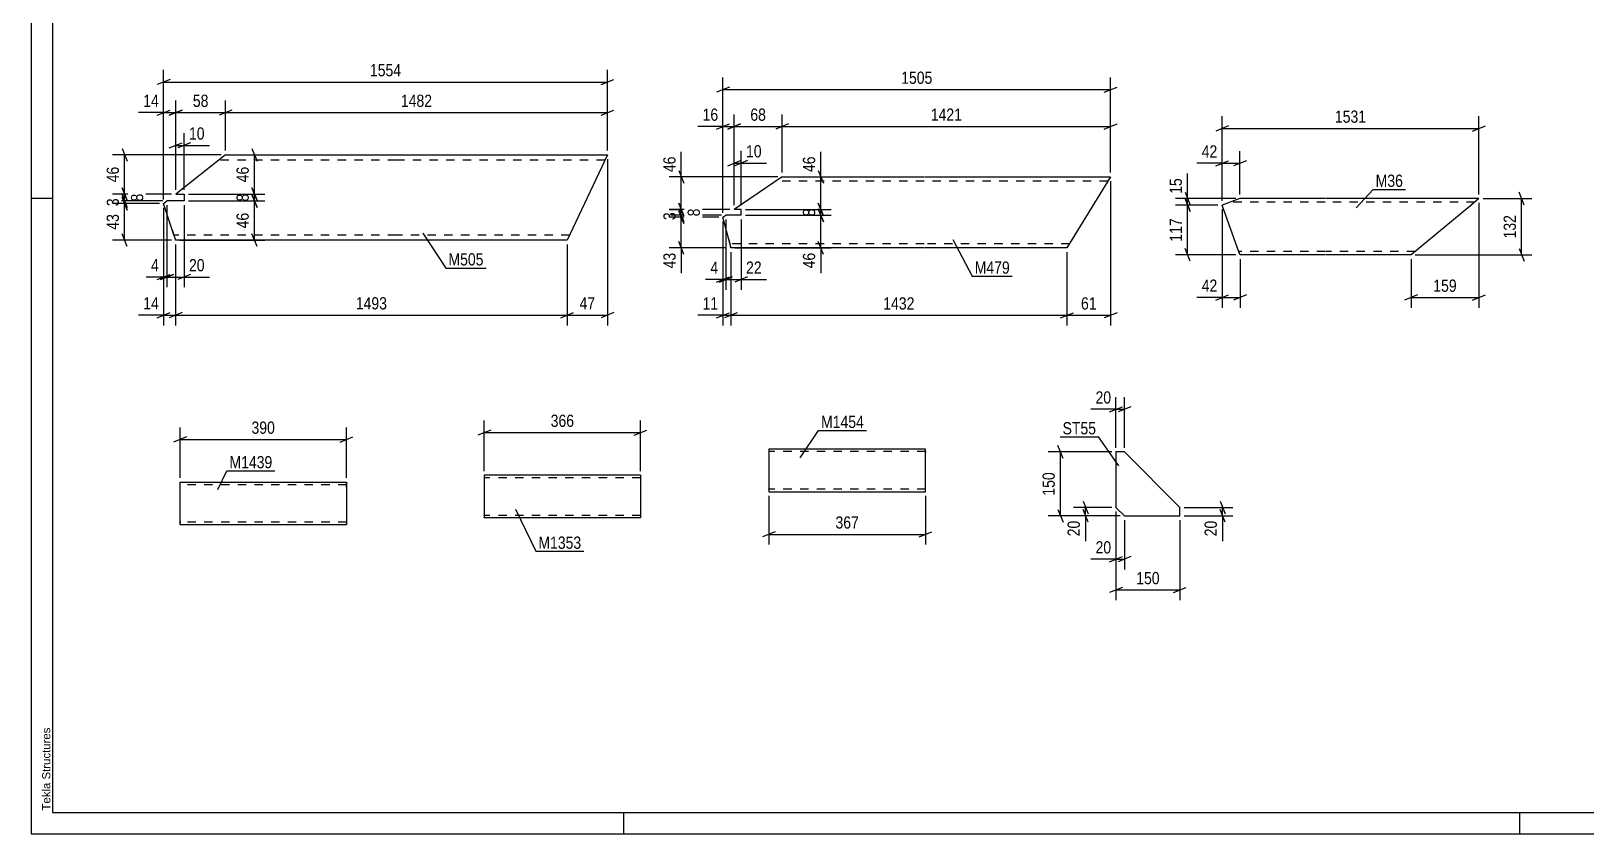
# Model space of a CAD drawing. Header units: millimetres. Extents: x 0 to 1189, y 0 to 841.
# Drawn here: x 0 to 364.5, y 0 to 188.3 of the extents above; entities that cross this region are included whole.
import ezdxf

# ---------------------------------------------------------------- set-up
doc = ezdxf.new("R2010")
doc.units = ezdxf.units.MM
doc.linetypes.add('DXK_LINE_DOT2', pattern=[3.9198, 1.9599, -1.9599])
doc.styles.add('Arial', font='ARIAL.TTF', dxfattribs={"height": 0.2})
doc.styles.add('Arial Narrow', font='ARIALN.TTF', dxfattribs={"height": 0.2})

# ---------------------------------------------------------------- blocks, each defined once
blk = doc.blocks.new('Unknown-682122038-1161')
at = {"color": 5, "linetype": 'Continuous'}
for p, q in [((0, 841), (0, 0)), ((5, 836), (5, 5)), ((5, 149), (0, 149)), ((5, 5), (1184, 5)), ((139, 0), (139, 5)), ((349, 0), (349, 5)), ((0, 0), (1189, 0))]:
    blk.add_line(p, q, dxfattribs=at)
at = {"color": 174, "linetype": 'Continuous', "style": 'Arial'}
blk.add_text('Tekla Structures', height=1.9102, rotation=90, dxfattribs=at).set_placement((4.5, 5.5))
blk = doc.blocks.new('Part-682122038-61323 - 61322')
at = {"color": 2, "linetype": 'Continuous'}
for p, q in [((34.91, 81.29), (34.91, 82.49)), ((34.91, 82.49), (73.92, 82.49)), ((34.91, 73.23), (34.91, 81.29)), ((73.92, 82.49), (73.92, 82.4)), ((73.92, 82.4), (73.92, 81.29)), ((73.92, 81.29), (73.92, 72.49)), ((34.91, 72.58), (34.91, 73.23)), ((34.91, 72.49), (34.91, 72.58)), ((73.92, 72.49), (34.91, 72.49))]:
    blk.add_line(p, q, dxfattribs=at)
at = {"color": 7, "linetype": 'DXK_LINE_DOT2'}
for p, q in [((73.92, 81.89), (34.91, 81.89)), ((73.92, 81.29), (73.92, 82.14)), ((34.91, 73.23), (34.91, 72.84)), ((34.91, 73.09), (34.91, 73.13)), ((73.92, 73.09), (34.91, 73.09)), ((73.92, 73.09), (73.92, 73.13))]:
    blk.add_line(p, q, dxfattribs=at)
blk = doc.blocks.new('Part-682122038-61354 - 61353')
at = {"color": 2, "linetype": 'Continuous'}
for p, q in [((172.97, 90.25), (172.97, 80.34)), ((209.67, 90.25), (172.97, 90.25)), ((209.67, 81.45), (209.67, 90.25)), ((172.97, 80.34), (172.97, 80.25)), ((172.97, 80.25), (209.67, 80.25)), ((209.67, 80.25), (209.67, 81.45))]:
    blk.add_line(p, q, dxfattribs=at)
at = {"color": 7, "linetype": 'DXK_LINE_DOT2'}
for p, q in [((209.67, 89.65), (172.97, 89.65)), ((209.67, 89.65), (209.67, 89.61)), ((209.67, 89.61), (209.67, 89.65)), ((209.67, 89.51), (209.67, 89.61)), ((209.67, 89.61), (209.67, 89.51)), ((172.97, 80.85), (172.97, 80.9)), ((209.67, 80.85), (172.97, 80.85)), ((209.67, 80.9), (209.67, 81.22)), ((209.67, 80.85), (209.67, 80.9))]:
    blk.add_line(p, q, dxfattribs=at)
blk = doc.blocks.new('Part-682122038-30181 - 30180')
at = {"color": 2, "linetype": 'Continuous'}
for p, q in [((283.41, 148.98), (279.22, 147.47)), ((282.85, 137.38), (279.22, 147.47)), ((303.41, 148.98), (283.41, 148.98)), ((339.44, 148.98), (303.51, 148.98)), ((337.51, 147.38), (323.51, 135.78)), ((339.44, 148.98), (337.51, 147.38)), ((283.43, 135.78), (282.85, 137.38)), ((303.41, 135.78), (283.43, 135.78)), ((323.51, 135.78), (303.51, 135.78))]:
    blk.add_line(p, q, dxfattribs=at)
at = {"color": 7, "linetype": 'DXK_LINE_DOT2'}
for p, q in [((279.25, 147.38), (279.22, 147.47)), ((279.25, 147.38), (279.22, 147.47)), ((303.41, 148.18), (281.19, 148.18)), ((338.48, 148.18), (303.51, 148.18)), ((339.29, 148.86), (337.51, 147.38)), ((283.39, 135.9), (282.85, 137.38)), ((303.41, 136.58), (283.14, 136.58)), ((324.48, 136.58), (303.51, 136.58)), ((324.48, 136.58), (324.55, 136.64))]:
    blk.add_line(p, q, dxfattribs=at)
blk = doc.blocks.new('Part-682122038-30259 - 30258')
at = {"color": 2, "linetype": 'Continuous'}
for p, q in [((256.33, 89.57), (254.33, 89.57)), ((254.33, 89.57), (254.33, 76.57)), ((269.33, 76.57), (256.33, 89.57)), ((254.33, 76.57), (256.33, 74.57)), ((269.33, 74.57), (269.33, 76.57)), ((256.33, 74.57), (269.33, 74.57))]:
    blk.add_line(p, q, dxfattribs=at)
blk = doc.blocks.new('Part-682122038-34671 - 34670')
at = {"color": 2, "linetype": 'Continuous'}
for p, q in [((176.08, 154.07), (164.82, 146.41)), ((176.08, 154.07), (209.41, 154.07)), ((209.51, 154.07), (253.08, 154.07)), ((253.08, 154.07), (242.85, 137.41)), ((166.49, 146.41), (164.82, 146.41)), ((166.49, 145.07), (166.49, 146.41)), ((162.21, 144.63), (162.86, 145.07)), ((163.54, 139.41), (162.21, 144.63)), ((166.49, 145.07), (162.86, 145.07)), ((164.01, 137.56), (163.54, 139.41)), ((164.05, 137.41), (164.01, 137.56)), ((209.41, 137.41), (164.05, 137.41)), ((242.85, 137.41), (209.51, 137.41))]:
    blk.add_line(p, q, dxfattribs=at)
at = {"color": 7, "linetype": 'DXK_LINE_DOT2'}
for p, q in [((209.41, 153.07), (174.61, 153.07)), ((252.47, 153.07), (209.51, 153.07)), ((163.54, 139.41), (163.9, 137.99)), ((209.41, 138.41), (163.79, 138.41)), ((243.46, 138.41), (209.51, 138.41))]:
    blk.add_line(p, q, dxfattribs=at)
blk = doc.blocks.new('Part-682122038-34725 - 34724')
at = {"color": 2, "linetype": 'Continuous'}
for p, q in [((45.59, 159.23), (33.9, 150.03)), ((45.59, 159.23), (85.59, 159.23)), ((85.69, 159.23), (135.12, 159.23)), ((135.12, 159.23), (125.69, 139.23)), ((33.9, 150.03), (35.9, 150.03)), ((35.9, 150.03), (35.9, 148.43)), ((31.07, 147.8), (31.86, 148.43)), ((33.1, 141.63), (31.07, 147.8)), ((35.9, 148.43), (31.86, 148.43)), ((33.82, 139.41), (33.1, 141.63)), ((33.88, 139.23), (33.82, 139.41)), ((85.59, 139.23), (33.88, 139.23)), ((125.69, 139.23), (85.69, 139.23))]:
    blk.add_line(p, q, dxfattribs=at)
at = {"color": 7, "linetype": 'DXK_LINE_DOT2'}
for p, q in [((85.59, 158.03), (44.07, 158.03)), ((134.55, 158.03), (85.69, 158.03)), ((33.1, 141.63), (33.65, 139.93)), ((85.59, 140.43), (33.49, 140.43)), ((126.26, 140.43), (85.69, 140.43))]:
    blk.add_line(p, q, dxfattribs=at)
blk = doc.blocks.new('Part-682122038-61308 - 61307')
at = {"color": 2, "linetype": 'Continuous'}
for p, q in [((142.86, 84.1), (106.25, 84.1)), ((106.25, 84.1), (106.25, 74.19)), ((142.86, 84.1), (142.86, 74.1)), ((106.25, 74.1), (106.25, 74.19)), ((142.86, 74.1), (106.25, 74.1))]:
    blk.add_line(p, q, dxfattribs=at)
at = {"color": 7, "linetype": 'DXK_LINE_DOT2'}
for p, q in [((142.86, 83.5), (106.25, 83.5)), ((106.25, 74.7), (106.25, 74.75)), ((142.86, 74.7), (106.25, 74.7)), ((142.86, 74.7), (142.86, 74.75))]:
    blk.add_line(p, q, dxfattribs=at)
blk = doc.blocks.new('StraightDimension-682122038-61666 - 61322')
at = {"color": 7, "linetype": 'Continuous'}
for p, q in [((34.91, 83.49), (34.91, 95.34)), ((73.92, 83.49), (73.92, 95.34)), ((36.41, 93.09), (33.41, 91.89)), ((34.91, 92.49), (73.92, 92.49)), ((72.42, 91.89), (75.42, 93.09))]:
    blk.add_line(p, q, dxfattribs=at)
at = {"color": 0}
blk.add_wipeout([(57.76, 93.24), (57.76, 97.44), (51.07, 97.44), (51.07, 93.24)], dxfattribs=at)
at = {"color": 3, "style": 'Arial Narrow'}
blk.add_text('390', height=2.863, dxfattribs=at).set_placement((51.67, 93.84))
blk = doc.blocks.new('StraightDimension-682122038-61710 - 61353')
at = {"color": 7, "linetype": 'Continuous'}
for p, q in [((172.97, 79.25), (172.97, 67.85)), ((209.67, 79.25), (209.67, 67.85)), ((174.47, 70.85), (171.47, 69.65)), ((172.97, 70.25), (209.67, 70.25)), ((208.17, 69.65), (211.17, 70.85))]:
    blk.add_line(p, q, dxfattribs=at)
at = {"color": 0}
blk.add_wipeout([(194.66, 71), (194.66, 75.2), (187.98, 75.2), (187.98, 71)], dxfattribs=at)
at = {"color": 3, "style": 'Arial Narrow'}
blk.add_text('367', height=2.863, dxfattribs=at).set_placement((188.58, 71.6))
blk = doc.blocks.new('StraightDimension-682122038-34595 - 30180')
at = {"color": 7, "linetype": 'Continuous'}
for p, q in [((270.53, 150.48), (271.73, 147.48)), ((282.41, 148.98), (268.28, 148.98)), ((278.22, 147.47), (268.28, 147.47)), ((271.73, 145.97), (270.53, 148.97)), ((271.13, 147.47), (271.13, 148.98))]:
    blk.add_line(p, q, dxfattribs=at)
at = {"color": 0}
blk.add_wipeout([(270.38, 154.36), (266.18, 154.36), (266.18, 149.5), (270.38, 149.5)], dxfattribs=at)
at = {"color": 7, "linetype": 'Continuous'}
blk.add_line((271.13, 148.98), (271.13, 154.88), dxfattribs=at)
blk.add_line((271.13, 148.98), (271.13, 154.88), dxfattribs=at)
at = {"color": 3, "style": 'Arial Narrow'}
blk.add_text('15', height=2.863, rotation=90.0002, dxfattribs=at).set_placement((269.78, 150.1))
blk = doc.blocks.new('StraightDimension-682122038-30587 - 30180')
at = {"color": 7, "linetype": 'Continuous'}
for p, q in [((279.22, 146.47), (279.22, 123.38)), ((283.43, 134.78), (283.43, 123.38)), ((277.72, 125.18), (280.72, 126.38)), ((279.22, 125.78), (283.43, 125.78)), ((284.93, 126.38), (281.93, 125.18))]:
    blk.add_line(p, q, dxfattribs=at)
at = {"color": 0}
blk.add_wipeout([(278.69, 126.53), (278.69, 130.73), (273.84, 130.73), (273.84, 126.53)], dxfattribs=at)
at = {"color": 7, "linetype": 'Continuous'}
blk.add_line((279.22, 125.78), (273.31, 125.78), dxfattribs=at)
blk.add_line((279.22, 125.78), (273.31, 125.78), dxfattribs=at)
at = {"color": 3, "style": 'Arial Narrow'}
blk.add_text('42', height=2.863, dxfattribs=at).set_placement((274.44, 127.13))
blk = doc.blocks.new('StraightDimension-682122038-30582 - 30180')
at = {"color": 7, "linetype": 'Continuous'}
for p, q in [((339.44, 147.98), (339.44, 123.38)), ((323.51, 134.78), (323.51, 123.38)), ((325.01, 126.38), (322.01, 125.18)), ((323.51, 125.78), (339.44, 125.78)), ((337.94, 125.18), (340.94, 126.38))]:
    blk.add_line(p, q, dxfattribs=at)
at = {"color": 0}
blk.add_wipeout([(334.82, 126.53), (334.82, 130.73), (328.13, 130.73), (328.13, 126.53)], dxfattribs=at)
at = {"color": 3, "style": 'Arial Narrow'}
blk.add_text('159', height=2.863, dxfattribs=at).set_placement((328.73, 127.13))
blk = doc.blocks.new('StraightDimension-682122038-30592 - 30180')
at = {"color": 7, "linetype": 'Continuous'}
for p, q in [((277.72, 156.66), (280.72, 157.86)), ((279.22, 148.47), (279.22, 160.11)), ((279.22, 157.26), (283.41, 157.26)), ((284.91, 157.86), (281.91, 156.66)), ((283.41, 149.98), (283.41, 160.11))]:
    blk.add_line(p, q, dxfattribs=at)
at = {"color": 0}
blk.add_wipeout([(278.69, 158.01), (278.69, 162.21), (273.84, 162.21), (273.84, 158.01)], dxfattribs=at)
at = {"color": 7, "linetype": 'Continuous'}
blk.add_line((279.22, 157.26), (273.31, 157.26), dxfattribs=at)
blk.add_line((279.22, 157.26), (273.31, 157.26), dxfattribs=at)
at = {"color": 3, "style": 'Arial Narrow'}
blk.add_text('42', height=2.863, dxfattribs=at).set_placement((274.44, 158.61))
blk = doc.blocks.new('StraightDimension-682122038-30617 - 30180')
at = {"color": 7, "linetype": 'Continuous'}
for p, q in [((279.22, 148.47), (279.22, 168.28)), ((339.44, 149.98), (339.44, 168.28)), ((280.72, 166.03), (277.72, 164.83)), ((279.22, 165.43), (339.44, 165.43)), ((337.94, 164.83), (340.94, 166.03))]:
    blk.add_line(p, q, dxfattribs=at)
at = {"color": 0}
blk.add_wipeout([(313.59, 166.18), (313.59, 170.38), (305.07, 170.38), (305.07, 166.18)], dxfattribs=at)
at = {"color": 3, "style": 'Arial Narrow'}
blk.add_text('1531', height=2.863, dxfattribs=at).set_placement((305.67, 166.78))
blk = doc.blocks.new('StraightDimension-682122038-30609 - 30180')
at = {"color": 7, "linetype": 'Continuous'}
for p, q in [((350.04, 147.48), (348.84, 150.48)), ((340.44, 148.98), (351.84, 148.98)), ((349.44, 135.78), (349.44, 148.98)), ((324.51, 135.78), (351.84, 135.78)), ((348.84, 137.28), (350.04, 134.28))]:
    blk.add_line(p, q, dxfattribs=at)
at = {"color": 0}
blk.add_wipeout([(348.69, 145.72), (344.49, 145.72), (344.49, 139.04), (348.69, 139.04)], dxfattribs=at)
at = {"color": 3, "style": 'Arial Narrow'}
blk.add_text('132', height=2.863, rotation=90.0002, dxfattribs=at).set_placement((348.09, 139.64))
blk = doc.blocks.new('StraightDimension-682122038-34596 - 30180')
at = {"color": 7, "linetype": 'Continuous'}
for p, q in [((278.22, 147.47), (268.28, 147.47)), ((270.53, 148.97), (271.73, 145.97)), ((271.13, 135.78), (271.13, 147.47)), ((282.43, 135.78), (268.28, 135.78)), ((271.73, 134.28), (270.53, 137.28))]:
    blk.add_line(p, q, dxfattribs=at)
at = {"color": 0}
blk.add_wipeout([(270.38, 144.96), (266.18, 144.96), (266.18, 138.28), (270.38, 138.28)], dxfattribs=at)
at = {"color": 3, "style": 'Arial Narrow'}
blk.add_text('117', height=2.863, rotation=90.0002, dxfattribs=at).set_placement((269.78, 138.88))
blk = doc.blocks.new('StraightDimension-682122038-30798 - 30258')
at = {"color": 7, "linetype": 'Continuous'}
for p, q in [((253.33, 89.57), (238.48, 89.57)), ((241.93, 88.07), (240.73, 91.07)), ((241.33, 74.57), (241.33, 89.57)), ((255.33, 74.57), (238.48, 74.57)), ((240.73, 76.07), (241.93, 73.07))]:
    blk.add_line(p, q, dxfattribs=at)
at = {"color": 0}
blk.add_wipeout([(240.58, 85.41), (236.38, 85.41), (236.38, 78.73), (240.58, 78.73)], dxfattribs=at)
at = {"color": 3, "style": 'Arial Narrow'}
blk.add_text('150', height=2.863, rotation=90.0002, dxfattribs=at).set_placement((239.98, 79.33))
blk = doc.blocks.new('StraightDimension-682122038-30790 - 30258')
at = {"color": 7, "linetype": 'Continuous'}
for p, q in [((253.33, 76.57), (244.36, 76.57)), ((246.61, 78.07), (247.81, 75.07)), ((247.21, 74.57), (247.21, 76.57)), ((255.33, 74.57), (244.36, 74.57)), ((247.81, 73.07), (246.61, 76.07))]:
    blk.add_line(p, q, dxfattribs=at)
at = {"color": 0}
blk.add_wipeout([(246.46, 74.05), (242.26, 74.05), (242.26, 69.19), (246.46, 69.19)], dxfattribs=at)
at = {"color": 7, "linetype": 'Continuous'}
blk.add_line((247.21, 74.57), (247.21, 68.67), dxfattribs=at)
blk.add_line((247.21, 74.57), (247.21, 68.67), dxfattribs=at)
at = {"color": 3, "style": 'Arial Narrow'}
blk.add_text('20', height=2.863, rotation=90.0002, dxfattribs=at).set_placement((245.86, 69.79))
blk = doc.blocks.new('StraightDimension-682122038-30782 - 30258')
at = {"color": 7, "linetype": 'Continuous'}
for p, q in [((254.33, 90.57), (254.33, 102.42)), ((256.33, 90.57), (256.33, 102.42)), ((252.83, 98.97), (255.83, 100.17)), ((254.33, 99.57), (256.33, 99.57)), ((257.83, 100.17), (254.83, 98.97))]:
    blk.add_line(p, q, dxfattribs=at)
at = {"color": 0}
blk.add_wipeout([(253.8, 100.32), (253.8, 104.52), (248.95, 104.52), (248.95, 100.32)], dxfattribs=at)
at = {"color": 7, "linetype": 'Continuous'}
blk.add_line((254.33, 99.57), (248.42, 99.57), dxfattribs=at)
blk.add_line((254.33, 99.57), (248.42, 99.57), dxfattribs=at)
at = {"color": 3, "style": 'Arial Narrow'}
blk.add_text('20', height=2.863, dxfattribs=at).set_placement((249.55, 100.92))
blk = doc.blocks.new('StraightDimension-682122038-30794 - 30258')
at = {"color": 7, "linetype": 'Continuous'}
for p, q in [((254.33, 75.57), (254.33, 54.81)), ((269.33, 73.57), (269.33, 54.81)), ((255.83, 57.81), (252.83, 56.61)), ((254.33, 57.21), (269.33, 57.21)), ((267.83, 56.61), (270.83, 57.81))]:
    blk.add_line(p, q, dxfattribs=at)
at = {"color": 0}
blk.add_wipeout([(265.17, 57.96), (265.17, 62.16), (258.49, 62.16), (258.49, 57.96)], dxfattribs=at)
at = {"color": 3, "style": 'Arial Narrow'}
blk.add_text('150', height=2.863, dxfattribs=at).set_placement((259.09, 58.56))
blk = doc.blocks.new('StraightDimension-682122038-30786 - 30258')
at = {"color": 7, "linetype": 'Continuous'}
for p, q in [((270.33, 76.57), (281.73, 76.57)), ((278.73, 78.07), (279.93, 75.07)), ((279.33, 74.57), (279.33, 76.57)), ((270.33, 74.57), (281.73, 74.57)), ((279.93, 73.07), (278.73, 76.07))]:
    blk.add_line(p, q, dxfattribs=at)
at = {"color": 0}
blk.add_wipeout([(278.58, 74.05), (274.38, 74.05), (274.38, 69.19), (278.58, 69.19)], dxfattribs=at)
at = {"color": 7, "linetype": 'Continuous'}
blk.add_line((279.33, 74.57), (279.33, 68.67), dxfattribs=at)
blk.add_line((279.33, 74.57), (279.33, 68.67), dxfattribs=at)
at = {"color": 3, "style": 'Arial Narrow'}
blk.add_text('20', height=2.863, rotation=90.0002, dxfattribs=at).set_placement((277.98, 69.79))
blk = doc.blocks.new('StraightDimension-682122038-30778 - 30258')
at = {"color": 7, "linetype": 'Continuous'}
for p, q in [((254.33, 75.57), (254.33, 62.02)), ((256.33, 73.57), (256.33, 62.02)), ((252.83, 63.82), (255.83, 65.02)), ((254.33, 64.42), (256.33, 64.42)), ((257.83, 65.02), (254.83, 63.82))]:
    blk.add_line(p, q, dxfattribs=at)
at = {"color": 0}
blk.add_wipeout([(253.8, 65.17), (253.8, 69.37), (248.95, 69.37), (248.95, 65.17)], dxfattribs=at)
at = {"color": 7, "linetype": 'Continuous'}
blk.add_line((254.33, 64.42), (248.42, 64.42), dxfattribs=at)
blk.add_line((254.33, 64.42), (248.42, 64.42), dxfattribs=at)
at = {"color": 3, "style": 'Arial Narrow'}
blk.add_text('20', height=2.863, dxfattribs=at).set_placement((249.55, 65.77))
blk = doc.blocks.new('StraightDimension-682122038-35482 - 34670')
at = {"color": 7, "linetype": 'Continuous'}
for p, q in [((167.49, 146.41), (187.56, 146.41)), ((184.56, 147.91), (185.76, 144.91)), ((185.76, 143.57), (184.56, 146.57)), ((185.16, 145.07), (185.16, 146.41)), ((167.49, 145.07), (187.56, 145.07))]:
    blk.add_line(p, q, dxfattribs=at)
at = {"color": 0}
blk.add_wipeout([(184.41, 147.25), (180.21, 147.25), (180.21, 144.22), (184.41, 144.22)], dxfattribs=at)
at = {"color": 3, "style": 'Arial Narrow'}
blk.add_text('8', height=2.86, rotation=90.0002, dxfattribs=at).set_placement((183.81, 144.82))
blk = doc.blocks.new('StraightDimension-682122038-35611 - 34670')
at = {"color": 7, "linetype": 'Continuous'}
for p, q in [((151.84, 146.57), (153.04, 143.57)), ((153.04, 143.13), (151.84, 146.13)), ((161.86, 145.07), (149.59, 145.07)), ((161.21, 144.63), (149.59, 144.63)), ((152.44, 144.63), (152.44, 145.07))]:
    blk.add_line(p, q, dxfattribs=at)
at = {"color": 0}
blk.add_wipeout([(151.69, 146.36), (147.49, 146.36), (147.49, 143.34), (151.69, 143.34)], dxfattribs=at)
at = {"color": 3, "style": 'Arial Narrow'}
blk.add_text('3', height=2.86, rotation=90.0002, dxfattribs=at).set_placement((151.09, 143.94))
blk = doc.blocks.new('StraightDimension-682122038-35245 - 34670')
at = {"color": 7, "linetype": 'Continuous'}
for p, q in [((164.82, 147.41), (164.82, 168.74)), ((176.08, 155.07), (176.08, 168.74)), ((163.32, 165.29), (166.32, 166.49)), ((164.82, 165.89), (176.08, 165.89)), ((177.58, 166.49), (174.58, 165.29))]:
    blk.add_line(p, q, dxfattribs=at)
at = {"color": 0}
blk.add_wipeout([(172.88, 166.64), (172.88, 170.84), (168.02, 170.84), (168.02, 166.64)], dxfattribs=at)
at = {"color": 3, "style": 'Arial Narrow'}
blk.add_text('68', height=2.863, dxfattribs=at).set_placement((168.62, 167.24))
blk = doc.blocks.new('StraightDimension-682122038-35244 - 34670')
at = {"color": 7, "linetype": 'Continuous'}
for p, q in [((176.08, 155.07), (176.08, 168.74)), ((253.08, 155.07), (253.08, 168.74)), ((177.58, 166.49), (174.58, 165.29)), ((176.08, 165.89), (253.08, 165.89)), ((251.58, 165.29), (254.58, 166.49))]:
    blk.add_line(p, q, dxfattribs=at)
at = {"color": 0}
blk.add_wipeout([(218.84, 166.64), (218.84, 170.84), (210.32, 170.84), (210.32, 166.64)], dxfattribs=at)
at = {"color": 3, "style": 'Arial Narrow'}
blk.add_text('1421', height=2.863, dxfattribs=at).set_placement((210.92, 167.24))
blk = doc.blocks.new('StraightDimension-682122038-35612 - 34670')
at = {"color": 7, "linetype": 'Continuous'}
for p, q in [((151.84, 146.13), (153.04, 143.13)), ((161.21, 144.63), (149.59, 144.63)), ((152.44, 137.41), (152.44, 144.63)), ((153.04, 135.91), (151.84, 138.91)), ((163.05, 137.41), (149.59, 137.41))]:
    blk.add_line(p, q, dxfattribs=at)
at = {"color": 0}
blk.add_wipeout([(151.69, 136.88), (147.49, 136.88), (147.49, 132.02), (151.69, 132.02)], dxfattribs=at)
at = {"color": 7, "linetype": 'Continuous'}
blk.add_line((152.44, 137.41), (152.44, 131.5), dxfattribs=at)
blk.add_line((152.44, 137.41), (152.44, 131.5), dxfattribs=at)
at = {"color": 3, "style": 'Arial Narrow'}
blk.add_text('43', height=2.863, rotation=90.0002, dxfattribs=at).set_placement((151.09, 132.62))
blk = doc.blocks.new('StraightDimension-682122038-35483 - 34670')
at = {"color": 7, "linetype": 'Continuous'}
for p, q in [((184.56, 146.57), (185.76, 143.57)), ((167.49, 145.07), (187.56, 145.07)), ((185.16, 137.41), (185.16, 145.07)), ((185.76, 135.91), (184.56, 138.91)), ((165.05, 137.41), (187.56, 137.41))]:
    blk.add_line(p, q, dxfattribs=at)
at = {"color": 0}
blk.add_wipeout([(184.41, 136.88), (180.21, 136.88), (180.21, 132.02), (184.41, 132.02)], dxfattribs=at)
at = {"color": 7, "linetype": 'Continuous'}
blk.add_line((185.16, 137.41), (185.16, 131.5), dxfattribs=at)
blk.add_line((185.16, 137.41), (185.16, 131.5), dxfattribs=at)
at = {"color": 3, "style": 'Arial Narrow'}
blk.add_text('46', height=2.863, rotation=90.0002, dxfattribs=at).set_placement((183.81, 132.62))
blk = doc.blocks.new('StraightDimension-682122038-35246 - 34670')
at = {"color": 7, "linetype": 'Continuous'}
for p, q in [((162.21, 145.63), (162.21, 168.74)), ((164.82, 147.41), (164.82, 168.74)), ((160.71, 165.29), (163.71, 166.49)), ((162.21, 165.89), (164.82, 165.89)), ((166.32, 166.49), (163.32, 165.29))]:
    blk.add_line(p, q, dxfattribs=at)
at = {"color": 0}
blk.add_wipeout([(161.69, 166.64), (161.69, 170.84), (156.83, 170.84), (156.83, 166.64)], dxfattribs=at)
at = {"color": 7, "linetype": 'Continuous'}
blk.add_line((162.21, 165.89), (156.3, 165.89), dxfattribs=at)
blk.add_line((162.21, 165.89), (156.3, 165.89), dxfattribs=at)
at = {"color": 3, "style": 'Arial Narrow'}
blk.add_text('16', height=2.863, dxfattribs=at).set_placement((157.43, 167.24))
blk = doc.blocks.new('StraightDimension-682122038-35481 - 34670')
at = {"color": 7, "linetype": 'Continuous'}
for p, q in [((177.08, 154.07), (187.56, 154.07)), ((184.56, 155.57), (185.76, 152.57)), ((185.16, 146.41), (185.16, 154.07)), ((167.49, 146.41), (187.56, 146.41)), ((185.76, 144.91), (184.56, 147.91))]:
    blk.add_line(p, q, dxfattribs=at)
at = {"color": 0}
blk.add_wipeout([(184.41, 159.45), (180.21, 159.45), (180.21, 154.6), (184.41, 154.6)], dxfattribs=at)
at = {"color": 7, "linetype": 'Continuous'}
blk.add_line((185.16, 154.07), (185.16, 159.98), dxfattribs=at)
blk.add_line((185.16, 154.07), (185.16, 159.98), dxfattribs=at)
at = {"color": 3, "style": 'Arial Narrow'}
blk.add_text('46', height=2.863, rotation=90.0002, dxfattribs=at).set_placement((183.81, 155.2))
blk = doc.blocks.new('StraightDimension-682122038-35532 - 34670')
at = {"color": 7, "linetype": 'Continuous'}
for p, q in [((253.08, 153.07), (253.08, 119.22)), ((242.85, 136.41), (242.85, 119.22)), ((241.35, 121.02), (244.35, 122.22)), ((242.85, 121.62), (253.08, 121.62)), ((254.58, 122.22), (251.58, 121.02))]:
    blk.add_line(p, q, dxfattribs=at)
at = {"color": 0}
blk.add_wipeout([(250.39, 122.37), (250.39, 126.57), (245.54, 126.57), (245.54, 122.37)], dxfattribs=at)
at = {"color": 3, "style": 'Arial Narrow'}
blk.add_text('61', height=2.863, dxfattribs=at).set_placement((246.14, 122.97))
blk = doc.blocks.new('StraightDimension-682122038-35533 - 34670')
at = {"color": 7, "linetype": 'Continuous'}
for p, q in [((164.05, 136.41), (164.05, 119.22)), ((242.85, 136.41), (242.85, 119.22)), ((165.55, 122.22), (162.55, 121.02)), ((164.05, 121.62), (242.85, 121.62)), ((241.35, 121.02), (244.35, 122.22))]:
    blk.add_line(p, q, dxfattribs=at)
at = {"color": 0}
blk.add_wipeout([(207.7, 122.37), (207.7, 126.57), (199.19, 126.57), (199.19, 122.37)], dxfattribs=at)
at = {"color": 3, "style": 'Arial Narrow'}
blk.add_text('1432', height=2.863, dxfattribs=at).set_placement((199.79, 122.97))
blk = doc.blocks.new('StraightDimension-682122038-37355 - 34670')
at = {"color": 7, "linetype": 'Continuous'}
for p, q in [((163.71, 175.15), (160.71, 173.95)), ((162.21, 145.63), (162.21, 177.4)), ((251.58, 173.95), (254.58, 175.15)), ((253.08, 155.07), (253.08, 177.4)), ((162.21, 174.55), (253.08, 174.55))]:
    blk.add_line(p, q, dxfattribs=at)
at = {"color": 0}
blk.add_wipeout([(211.9, 175.3), (211.9, 179.5), (203.39, 179.5), (203.39, 175.3)], dxfattribs=at)
at = {"color": 3, "style": 'Arial Narrow'}
blk.add_text('1505', height=2.863, dxfattribs=at).set_placement((203.99, 175.9))
blk = doc.blocks.new('StraightDimension-682122038-35534 - 34670')
at = {"color": 7, "linetype": 'Continuous'}
for p, q in [((162.21, 143.63), (162.21, 119.22)), ((164.05, 136.41), (164.05, 119.22)), ((160.71, 121.02), (163.71, 122.22)), ((162.21, 121.62), (164.05, 121.62)), ((165.55, 122.22), (162.55, 121.02))]:
    blk.add_line(p, q, dxfattribs=at)
at = {"color": 0}
blk.add_wipeout([(161.69, 122.37), (161.69, 126.57), (156.83, 126.57), (156.83, 122.37)], dxfattribs=at)
at = {"color": 7, "linetype": 'Continuous'}
blk.add_line((162.21, 121.62), (156.3, 121.62), dxfattribs=at)
blk.add_line((162.21, 121.62), (156.3, 121.62), dxfattribs=at)
at = {"color": 3, "style": 'Arial Narrow'}
blk.add_text('11', height=2.863, dxfattribs=at).set_placement((157.43, 122.97))
blk = doc.blocks.new('StraightDimension-682122038-35609 - 34670')
at = {"color": 7, "linetype": 'Continuous'}
for p, q in [((175.08, 154.07), (149.59, 154.07)), ((151.84, 155.57), (153.04, 152.57)), ((152.44, 146.41), (152.44, 154.07)), ((163.82, 146.41), (149.59, 146.41)), ((153.04, 144.91), (151.84, 147.91))]:
    blk.add_line(p, q, dxfattribs=at)
at = {"color": 0}
blk.add_wipeout([(151.69, 159.45), (147.49, 159.45), (147.49, 154.6), (151.69, 154.6)], dxfattribs=at)
at = {"color": 7, "linetype": 'Continuous'}
blk.add_line((152.44, 154.07), (152.44, 159.98), dxfattribs=at)
blk.add_line((152.44, 154.07), (152.44, 159.98), dxfattribs=at)
at = {"color": 3, "style": 'Arial Narrow'}
blk.add_text('46', height=2.863, rotation=90.0002, dxfattribs=at).set_placement((151.09, 155.2))
blk = doc.blocks.new('StraightDimension-682122038-35610 - 34670')
at = {"color": 7, "linetype": 'Continuous'}
for p, q in [((163.82, 146.41), (150.03, 146.41)), ((151.83, 147.91), (153.03, 144.91)), ((153.03, 143.57), (151.83, 146.57)), ((152.43, 145.07), (152.43, 146.41)), ((161.86, 145.07), (150.03, 145.07))]:
    blk.add_line(p, q, dxfattribs=at)
at = {"color": 0}
blk.add_wipeout([(157.38, 147.25), (153.18, 147.25), (153.18, 144.22), (157.38, 144.22)], dxfattribs=at)
at = {"color": 3, "style": 'Arial Narrow'}
blk.add_text('8', height=2.86, rotation=90.0002, dxfattribs=at).set_placement((156.78, 144.82))
blk = doc.blocks.new('StraightDimension-682122038-35711 - 34670')
at = {"color": 7, "linetype": 'Continuous'}
for p, q in [((163.32, 156.7), (166.32, 157.9)), ((164.82, 147.41), (164.82, 160.15)), ((164.82, 157.3), (166.49, 157.3)), ((167.99, 157.9), (164.99, 156.7)), ((166.49, 147.41), (166.49, 160.15))]:
    blk.add_line(p, q, dxfattribs=at)
at = {"color": 0}
blk.add_wipeout([(171.87, 158.05), (171.87, 162.25), (167.01, 162.25), (167.01, 158.05)], dxfattribs=at)
at = {"color": 7, "linetype": 'Continuous'}
blk.add_line((166.49, 157.3), (172.39, 157.3), dxfattribs=at)
blk.add_line((166.49, 157.3), (172.39, 157.3), dxfattribs=at)
at = {"color": 3, "style": 'Arial Narrow'}
blk.add_text('10', height=2.863, dxfattribs=at).set_placement((167.61, 158.65))
blk = doc.blocks.new('StraightDimension-682122038-36519 - 34670')
at = {"color": 7, "linetype": 'Continuous'}
for p, q in [((162.86, 144.07), (162.86, 127.62)), ((166.49, 144.07), (166.49, 127.62)), ((161.36, 129.42), (164.36, 130.62)), ((162.86, 130.02), (166.49, 130.02)), ((167.99, 130.62), (164.99, 129.42))]:
    blk.add_line(p, q, dxfattribs=at)
at = {"color": 0}
blk.add_wipeout([(171.87, 130.77), (171.87, 134.97), (167.01, 134.97), (167.01, 130.77)], dxfattribs=at)
at = {"color": 7, "linetype": 'Continuous'}
blk.add_line((166.49, 130.02), (172.39, 130.02), dxfattribs=at)
blk.add_line((166.49, 130.02), (172.39, 130.02), dxfattribs=at)
at = {"color": 3, "style": 'Arial Narrow'}
blk.add_text('22', height=2.863, dxfattribs=at).set_placement((167.61, 131.37))
blk = doc.blocks.new('StraightDimension-682122038-36520 - 34670')
at = {"color": 7, "linetype": 'Continuous'}
for p, q in [((162.21, 143.63), (162.21, 127.62)), ((162.86, 144.07), (162.86, 127.62)), ((160.71, 129.42), (163.71, 130.62)), ((164.36, 130.62), (161.36, 129.42)), ((162.21, 130.02), (162.86, 130.02))]:
    blk.add_line(p, q, dxfattribs=at)
at = {"color": 0}
blk.add_wipeout([(161.69, 130.77), (161.69, 134.97), (158.66, 134.97), (158.66, 130.77)], dxfattribs=at)
at = {"color": 7, "linetype": 'Continuous'}
blk.add_line((162.21, 130.02), (158.13, 130.02), dxfattribs=at)
blk.add_line((162.21, 130.02), (158.13, 130.02), dxfattribs=at)
at = {"color": 3, "style": 'Arial Narrow'}
blk.add_text('4', height=2.86, dxfattribs=at).set_placement((159.26, 131.37))
blk = doc.blocks.new('StraightDimension-682122038-37690 - 34724')
at = {"color": 7, "linetype": 'Continuous'}
for p, q in [((31.86, 147.43), (31.86, 128.19)), ((35.9, 147.43), (35.9, 128.19)), ((30.36, 129.99), (33.36, 131.19)), ((31.86, 130.59), (35.9, 130.59)), ((37.4, 131.19), (34.4, 129.99))]:
    blk.add_line(p, q, dxfattribs=at)
at = {"color": 0}
blk.add_wipeout([(41.28, 131.34), (41.28, 135.54), (36.42, 135.54), (36.42, 131.34)], dxfattribs=at)
at = {"color": 7, "linetype": 'Continuous'}
blk.add_line((35.9, 130.59), (41.8, 130.59), dxfattribs=at)
blk.add_line((35.9, 130.59), (41.8, 130.59), dxfattribs=at)
at = {"color": 3, "style": 'Arial Narrow'}
blk.add_text('20', height=2.863, dxfattribs=at).set_placement((37.02, 131.94))
blk = doc.blocks.new('StraightDimension-682122038-37618 - 34724')
at = {"color": 7, "linetype": 'Continuous'}
for p, q in [((33.88, 138.23), (33.88, 119.25)), ((125.69, 138.23), (125.69, 119.25)), ((35.38, 122.25), (32.38, 121.05)), ((33.88, 121.65), (125.69, 121.65)), ((124.19, 121.05), (127.19, 122.25))]:
    blk.add_line(p, q, dxfattribs=at)
at = {"color": 0}
blk.add_wipeout([(84.04, 122.4), (84.04, 126.6), (75.53, 126.6), (75.53, 122.4)], dxfattribs=at)
at = {"color": 3, "style": 'Arial Narrow'}
blk.add_text('1493', height=2.863, dxfattribs=at).set_placement((76.13, 123))
blk = doc.blocks.new('StraightDimension-682122038-37462 - 34724')
at = {"color": 7, "linetype": 'Continuous'}
for p, q in [((36.9, 150.03), (54.77, 150.03)), ((51.77, 151.53), (52.97, 148.53)), ((52.97, 146.93), (51.77, 149.93)), ((52.37, 148.43), (52.37, 150.03)), ((36.9, 148.43), (54.77, 148.43))]:
    blk.add_line(p, q, dxfattribs=at)
at = {"color": 0}
blk.add_wipeout([(51.62, 150.74), (47.42, 150.74), (47.42, 147.71), (51.62, 147.71)], dxfattribs=at)
at = {"color": 3, "style": 'Arial Narrow'}
blk.add_text('8', height=2.86, rotation=90.0002, dxfattribs=at).set_placement((51.02, 148.31))
blk = doc.blocks.new('StraightDimension-682122038-37382 - 34724')
at = {"color": 7, "linetype": 'Continuous'}
for p, q in [((31.07, 148.8), (31.07, 171.99)), ((33.9, 151.03), (33.9, 171.99)), ((29.57, 168.54), (32.57, 169.74)), ((31.07, 169.14), (33.9, 169.14)), ((35.4, 169.74), (32.4, 168.54))]:
    blk.add_line(p, q, dxfattribs=at)
at = {"color": 0}
blk.add_wipeout([(30.54, 169.89), (30.54, 174.09), (25.69, 174.09), (25.69, 169.89)], dxfattribs=at)
at = {"color": 7, "linetype": 'Continuous'}
blk.add_line((31.07, 169.14), (25.16, 169.14), dxfattribs=at)
blk.add_line((31.07, 169.14), (25.16, 169.14), dxfattribs=at)
at = {"color": 3, "style": 'Arial Narrow'}
blk.add_text('14', height=2.863, dxfattribs=at).set_placement((26.29, 170.49))
blk = doc.blocks.new('StraightDimension-682122038-37463 - 34724')
at = {"color": 7, "linetype": 'Continuous'}
for p, q in [((51.77, 149.93), (52.97, 146.93)), ((36.9, 148.43), (54.77, 148.43)), ((52.37, 139.23), (52.37, 148.43)), ((34.88, 139.23), (54.77, 139.23)), ((52.97, 137.73), (51.77, 140.73))]:
    blk.add_line(p, q, dxfattribs=at)
at = {"color": 0}
blk.add_wipeout([(51.62, 146.26), (47.42, 146.26), (47.42, 141.4), (51.62, 141.4)], dxfattribs=at)
at = {"color": 3, "style": 'Arial Narrow'}
blk.add_text('46', height=2.863, rotation=90.0002, dxfattribs=at).set_placement((51.02, 142))
blk = doc.blocks.new('StraightDimension-682122038-37330 - 34724')
at = {"color": 7, "linetype": 'Continuous'}
for p, q in [((31.07, 148.8), (31.07, 179.17)), ((135.12, 160.23), (135.12, 179.17)), ((32.57, 176.92), (29.57, 175.72)), ((31.07, 176.32), (135.12, 176.32)), ((133.62, 175.72), (136.62, 176.92))]:
    blk.add_line(p, q, dxfattribs=at)
at = {"color": 0}
blk.add_wipeout([(87.35, 177.07), (87.35, 181.27), (78.84, 181.27), (78.84, 177.07)], dxfattribs=at)
at = {"color": 3, "style": 'Arial Narrow'}
blk.add_text('1554', height=2.863, dxfattribs=at).set_placement((79.44, 177.67))
blk = doc.blocks.new('StraightDimension-682122038-37380 - 34724')
at = {"color": 7, "linetype": 'Continuous'}
for p, q in [((45.59, 160.23), (45.59, 171.99)), ((135.12, 160.23), (135.12, 171.99)), ((47.09, 169.74), (44.09, 168.54)), ((45.59, 169.14), (135.12, 169.14)), ((133.62, 168.54), (136.62, 169.74))]:
    blk.add_line(p, q, dxfattribs=at)
at = {"color": 0}
blk.add_wipeout([(94.61, 169.89), (94.61, 174.09), (86.1, 174.09), (86.1, 169.89)], dxfattribs=at)
at = {"color": 3, "style": 'Arial Narrow'}
blk.add_text('1482', height=2.863, dxfattribs=at).set_placement((86.7, 170.49))
blk = doc.blocks.new('StraightDimension-682122038-37461 - 34724')
at = {"color": 7, "linetype": 'Continuous'}
for p, q in [((51.77, 160.73), (52.97, 157.73)), ((46.59, 159.23), (54.77, 159.23)), ((52.37, 150.03), (52.37, 159.23)), ((36.9, 150.03), (54.77, 150.03)), ((52.97, 148.53), (51.77, 151.53))]:
    blk.add_line(p, q, dxfattribs=at)
at = {"color": 0}
blk.add_wipeout([(51.62, 157.06), (47.42, 157.06), (47.42, 152.2), (51.62, 152.2)], dxfattribs=at)
at = {"color": 3, "style": 'Arial Narrow'}
blk.add_text('46', height=2.863, rotation=90.0002, dxfattribs=at).set_placement((51.02, 152.8))
blk = doc.blocks.new('StraightDimension-682122038-37381 - 34724')
at = {"color": 7, "linetype": 'Continuous'}
for p, q in [((33.9, 151.03), (33.9, 171.99)), ((45.59, 160.23), (45.59, 171.99)), ((32.4, 168.54), (35.4, 169.74)), ((33.9, 169.14), (45.59, 169.14)), ((47.09, 169.74), (44.09, 168.54))]:
    blk.add_line(p, q, dxfattribs=at)
at = {"color": 0}
blk.add_wipeout([(42.17, 169.89), (42.17, 174.09), (37.32, 174.09), (37.32, 169.89)], dxfattribs=at)
at = {"color": 3, "style": 'Arial Narrow'}
blk.add_text('58', height=2.863, dxfattribs=at).set_placement((37.92, 170.49))
blk = doc.blocks.new('StraightDimension-682122038-37511 - 34724')
at = {"color": 7, "linetype": 'Continuous'}
for p, q in [((21.33, 160.73), (22.53, 157.73)), ((44.59, 159.23), (19.08, 159.23)), ((21.93, 150.03), (21.93, 159.23)), ((32.9, 150.03), (19.08, 150.03)), ((22.53, 148.53), (21.33, 151.53))]:
    blk.add_line(p, q, dxfattribs=at)
at = {"color": 0}
blk.add_wipeout([(21.18, 157.06), (16.98, 157.06), (16.98, 152.2), (21.18, 152.2)], dxfattribs=at)
at = {"color": 3, "style": 'Arial Narrow'}
blk.add_text('46', height=2.863, rotation=90.0002, dxfattribs=at).set_placement((20.58, 152.8))
blk = doc.blocks.new('StraightDimension-682122038-37512 - 34724')
at = {"color": 7, "linetype": 'Continuous'}
for p, q in [((32.9, 150.03), (19.53, 150.03)), ((21.33, 151.53), (22.53, 148.53)), ((22.53, 146.93), (21.33, 149.93)), ((21.93, 148.43), (21.93, 150.03)), ((30.86, 148.43), (19.53, 148.43))]:
    blk.add_line(p, q, dxfattribs=at)
at = {"color": 0}
blk.add_wipeout([(26.88, 150.74), (22.68, 150.74), (22.68, 147.71), (26.88, 147.71)], dxfattribs=at)
at = {"color": 3, "style": 'Arial Narrow'}
blk.add_text('8', height=2.86, rotation=90.0002, dxfattribs=at).set_placement((26.28, 148.31))
blk = doc.blocks.new('StraightDimension-682122038-37513 - 34724')
at = {"color": 7, "linetype": 'Continuous'}
for p, q in [((21.33, 149.93), (22.53, 146.93)), ((30.86, 148.43), (19.08, 148.43)), ((30.07, 147.8), (19.08, 147.8)), ((22.53, 146.3), (21.33, 149.3)), ((21.93, 147.8), (21.93, 148.43))]:
    blk.add_line(p, q, dxfattribs=at)
at = {"color": 0}
blk.add_wipeout([(21.18, 149.63), (16.98, 149.63), (16.98, 146.6), (21.18, 146.6)], dxfattribs=at)
at = {"color": 3, "style": 'Arial Narrow'}
blk.add_text('3', height=2.86, rotation=90.0002, dxfattribs=at).set_placement((20.58, 147.2))
blk = doc.blocks.new('StraightDimension-682122038-37514 - 34724')
at = {"color": 7, "linetype": 'Continuous'}
for p, q in [((30.07, 147.8), (19.08, 147.8)), ((21.33, 149.3), (22.53, 146.3)), ((21.93, 139.23), (21.93, 147.8)), ((32.88, 139.23), (19.08, 139.23)), ((22.53, 137.73), (21.33, 140.73))]:
    blk.add_line(p, q, dxfattribs=at)
at = {"color": 0}
blk.add_wipeout([(21.18, 145.94), (16.98, 145.94), (16.98, 141.09), (21.18, 141.09)], dxfattribs=at)
at = {"color": 3, "style": 'Arial Narrow'}
blk.add_text('43', height=2.863, rotation=90.0002, dxfattribs=at).set_placement((20.58, 141.69))
blk = doc.blocks.new('StraightDimension-682122038-37617 - 34724')
at = {"color": 7, "linetype": 'Continuous'}
for p, q in [((135.12, 158.23), (135.12, 119.25)), ((125.69, 138.23), (125.69, 119.25)), ((124.19, 121.05), (127.19, 122.25)), ((125.69, 121.65), (135.12, 121.65)), ((136.62, 122.25), (133.62, 121.05))]:
    blk.add_line(p, q, dxfattribs=at)
at = {"color": 0}
blk.add_wipeout([(132.83, 122.4), (132.83, 126.6), (127.98, 126.6), (127.98, 122.4)], dxfattribs=at)
at = {"color": 3, "style": 'Arial Narrow'}
blk.add_text('47', height=2.863, dxfattribs=at).set_placement((128.58, 123))
blk = doc.blocks.new('StraightDimension-682122038-37619 - 34724')
at = {"color": 7, "linetype": 'Continuous'}
for p, q in [((31.07, 146.8), (31.07, 119.25)), ((33.88, 138.23), (33.88, 119.25)), ((29.57, 121.05), (32.57, 122.25)), ((31.07, 121.65), (33.88, 121.65)), ((35.38, 122.25), (32.38, 121.05))]:
    blk.add_line(p, q, dxfattribs=at)
at = {"color": 0}
blk.add_wipeout([(30.54, 122.4), (30.54, 126.6), (25.69, 126.6), (25.69, 122.4)], dxfattribs=at)
at = {"color": 7, "linetype": 'Continuous'}
blk.add_line((31.07, 121.65), (25.16, 121.65), dxfattribs=at)
blk.add_line((31.07, 121.65), (25.16, 121.65), dxfattribs=at)
at = {"color": 3, "style": 'Arial Narrow'}
blk.add_text('14', height=2.863, dxfattribs=at).set_placement((26.29, 123))
blk = doc.blocks.new('StraightDimension-682122038-37691 - 34724')
at = {"color": 7, "linetype": 'Continuous'}
for p, q in [((31.07, 146.8), (31.07, 128.19)), ((31.86, 147.43), (31.86, 128.19)), ((29.57, 129.99), (32.57, 131.19)), ((33.36, 131.19), (30.36, 129.99)), ((31.07, 130.59), (31.86, 130.59))]:
    blk.add_line(p, q, dxfattribs=at)
at = {"color": 0}
blk.add_wipeout([(30.54, 131.34), (30.54, 135.54), (27.51, 135.54), (27.51, 131.34)], dxfattribs=at)
at = {"color": 7, "linetype": 'Continuous'}
blk.add_line((31.07, 130.59), (26.99, 130.59), dxfattribs=at)
blk.add_line((31.07, 130.59), (26.99, 130.59), dxfattribs=at)
at = {"color": 3, "style": 'Arial Narrow'}
blk.add_text('4', height=2.86, dxfattribs=at).set_placement((28.11, 131.94))
blk = doc.blocks.new('StraightDimension-682122038-37746 - 34724')
at = {"color": 7, "linetype": 'Continuous'}
for p, q in [((33.9, 151.03), (33.9, 164.32)), ((35.9, 151.03), (35.9, 164.32)), ((32.4, 160.87), (35.4, 162.07)), ((33.9, 161.47), (35.9, 161.47)), ((37.4, 162.07), (34.4, 160.87))]:
    blk.add_line(p, q, dxfattribs=at)
at = {"color": 0}
blk.add_wipeout([(41.28, 162.22), (41.28, 166.42), (36.42, 166.42), (36.42, 162.22)], dxfattribs=at)
at = {"color": 7, "linetype": 'Continuous'}
blk.add_line((35.9, 161.47), (41.8, 161.47), dxfattribs=at)
blk.add_line((35.9, 161.47), (41.8, 161.47), dxfattribs=at)
at = {"color": 3, "style": 'Arial Narrow'}
blk.add_text('10', height=2.863, dxfattribs=at).set_placement((37.02, 162.82))
blk = doc.blocks.new('StraightDimension-682122038-61630 - 61307')
at = {"color": 7, "linetype": 'Continuous'}
for p, q in [((106.25, 85.1), (106.25, 96.95)), ((142.86, 85.1), (142.86, 96.95)), ((107.75, 94.7), (104.75, 93.5)), ((106.25, 94.1), (142.86, 94.1)), ((141.36, 93.5), (144.36, 94.7))]:
    blk.add_line(p, q, dxfattribs=at)
at = {"color": 0}
blk.add_wipeout([(127.9, 94.85), (127.9, 99.05), (121.21, 99.05), (121.21, 94.85)], dxfattribs=at)
at = {"color": 3, "style": 'Arial Narrow'}
blk.add_text('366', height=2.863, dxfattribs=at).set_placement((121.81, 95.45))
blk = doc.blocks.new('Mark-682122038-61874 - 61322')
at = {"color": 0}
blk.add_wipeout([(56.56, 85.74), (56.56, 88.74), (46.51, 88.74), (46.51, 85.74)], dxfattribs=at)
blk.add_wipeout([(56.56, 85.74), (56.56, 88.74), (46.51, 88.74), (46.51, 85.74)], dxfattribs=at)
at = {"color": 30, "linetype": 'Continuous'}
for p, q in [((43.74, 80.8), (45.91, 85.14)), ((45.91, 85.14), (57.16, 85.14))]:
    blk.add_line(p, q, dxfattribs=at)
at = {"color": 3, "style": 'Arial Narrow'}
blk.add_text('M1439', height=2.863, dxfattribs=at).set_placement((46.51, 85.74))
blk = doc.blocks.new('Mark-682122038-61885 - 61353')
at = {"color": 0}
blk.add_wipeout([(195.25, 95.19), (195.25, 98.19), (185.2, 98.19), (185.2, 95.19)], dxfattribs=at)
blk.add_wipeout([(195.25, 95.19), (195.25, 98.19), (185.2, 98.19), (185.2, 95.19)], dxfattribs=at)
at = {"color": 30, "linetype": 'Continuous'}
for p, q in [((180.34, 88.22), (184.6, 94.59)), ((184.6, 94.59), (195.85, 94.59))]:
    blk.add_line(p, q, dxfattribs=at)
at = {"color": 3, "style": 'Arial Narrow'}
blk.add_text('M1454', height=2.863, dxfattribs=at).set_placement((185.2, 95.19))
blk = doc.blocks.new('Mark-682122038-31370 - 30180')
at = {"color": 0}
blk.add_wipeout([(321.62, 151.74), (321.62, 154.74), (315.22, 154.74), (315.22, 151.74)], dxfattribs=at)
blk.add_wipeout([(321.62, 151.74), (321.62, 154.74), (315.22, 154.74), (315.22, 151.74)], dxfattribs=at)
at = {"color": 30, "linetype": 'Continuous'}
for p, q in [((310.63, 146.83), (314.62, 151.14)), ((314.62, 151.14), (322.22, 151.14))]:
    blk.add_line(p, q, dxfattribs=at)
at = {"color": 3, "style": 'Arial Narrow'}
blk.add_text('M36', height=2.863, dxfattribs=at).set_placement((315.22, 151.74))
blk = doc.blocks.new('Mark-682122038-31400 - 30258')
at = {"color": 0}
blk.add_wipeout([(249.67, 93.7), (249.67, 96.7), (241.82, 96.7), (241.82, 93.7)], dxfattribs=at)
blk.add_wipeout([(249.67, 93.7), (249.67, 96.7), (241.82, 96.7), (241.82, 93.7)], dxfattribs=at)
at = {"color": 30, "linetype": 'Continuous'}
for p in [(241.22, 93.1), (255.02, 86.34)]:
    blk.add_line(p, (250.27, 93.1), dxfattribs=at)
at = {"color": 3, "style": 'Arial Narrow'}
blk.add_text('ST55', height=2.863, dxfattribs=at).set_placement((241.82, 93.7))
blk = doc.blocks.new('Mark-682122038-34757 - 34670')
at = {"color": 0}
blk.add_wipeout([(229.44, 131.38), (229.44, 134.38), (221.22, 134.38), (221.22, 131.38)], dxfattribs=at)
blk.add_wipeout([(229.44, 131.38), (229.44, 134.38), (221.22, 134.38), (221.22, 131.38)], dxfattribs=at)
at = {"color": 30, "linetype": 'Continuous'}
for p, q in [((216.11, 139.43), (220.62, 130.78)), ((220.62, 130.78), (230.04, 130.78))]:
    blk.add_line(p, q, dxfattribs=at)
at = {"color": 3, "style": 'Arial Narrow'}
blk.add_text('M479', height=2.863, dxfattribs=at).set_placement((221.22, 131.38))
blk = doc.blocks.new('Mark-682122038-34777 - 34724')
at = {"color": 0}
blk.add_wipeout([(106.07, 133.31), (106.07, 136.31), (97.85, 136.31), (97.85, 133.31)], dxfattribs=at)
blk.add_wipeout([(106.07, 133.31), (106.07, 136.31), (97.85, 136.31), (97.85, 133.31)], dxfattribs=at)
at = {"color": 30, "linetype": 'Continuous'}
for p, q in [((91.87, 140.9), (97.25, 132.71)), ((97.25, 132.71), (106.67, 132.71))]:
    blk.add_line(p, q, dxfattribs=at)
at = {"color": 3, "style": 'Arial Narrow'}
blk.add_text('M505', height=2.863, dxfattribs=at).set_placement((97.85, 133.31))
blk = doc.blocks.new('Mark-682122038-61867 - 61307')
at = {"color": 0}
blk.add_wipeout([(128.98, 66.87), (128.98, 69.87), (118.93, 69.87), (118.93, 66.87)], dxfattribs=at)
blk.add_wipeout([(128.98, 66.87), (128.98, 69.87), (118.93, 69.87), (118.93, 66.87)], dxfattribs=at)
at = {"color": 30, "linetype": 'Continuous'}
for p, q in [((113.6, 76.13), (118.33, 66.27)), ((118.33, 66.27), (129.58, 66.27))]:
    blk.add_line(p, q, dxfattribs=at)
at = {"color": 3, "style": 'Arial Narrow'}
blk.add_text('M1353', height=2.863, dxfattribs=at).set_placement((118.93, 66.87))

msp = doc.modelspace()

# ---------------------------------------------------------------- block references
for name in ['Unknown-682122038-1161', 'Part-682122038-34725 - 34724', 'Part-682122038-34671 - 34670', 'Part-682122038-30181 - 30180', 'Part-682122038-61354 - 61353', 'Part-682122038-30259 - 30258', 'Part-682122038-61308 - 61307', 'Part-682122038-61323 - 61322']:
    msp.add_blockref(name, (0, 0))

# ---------------------------------------------------------------- next in the draw order: block references
for name in ['StraightDimension-682122038-34595 - 30180', 'StraightDimension-682122038-35532 - 34670', 'StraightDimension-682122038-37690 - 34724', 'StraightDimension-682122038-35611 - 34670', 'StraightDimension-682122038-35482 - 34670', 'StraightDimension-682122038-30582 - 30180', 'StraightDimension-682122038-61630 - 61307', 'StraightDimension-682122038-61666 - 61322', 'Mark-682122038-61885 - 61353', 'StraightDimension-682122038-30798 - 30258', 'StraightDimension-682122038-61710 - 61353', 'Mark-682122038-61867 - 61307']:
    msp.add_blockref(name, (0, 0))

# ---------------------------------------------------------------- next in the draw order: block references
for name in ['StraightDimension-682122038-35245 - 34670', 'StraightDimension-682122038-30592 - 30180', 'StraightDimension-682122038-37462 - 34724', 'StraightDimension-682122038-30587 - 30180', 'StraightDimension-682122038-37618 - 34724', 'StraightDimension-682122038-30782 - 30258', 'Mark-682122038-61874 - 61322', 'StraightDimension-682122038-30790 - 30258']:
    msp.add_blockref(name, (0, 0))

# ---------------------------------------------------------------- next in the draw order: block references
for name in ['StraightDimension-682122038-37382 - 34724', 'StraightDimension-682122038-35244 - 34670', 'StraightDimension-682122038-30617 - 30180', 'StraightDimension-682122038-35612 - 34670', 'StraightDimension-682122038-35483 - 34670', 'Mark-682122038-34777 - 34724', 'Mark-682122038-31400 - 30258', 'StraightDimension-682122038-30794 - 30258']:
    msp.add_blockref(name, (0, 0))

# ---------------------------------------------------------------- next in the draw order: block references
for name in ['StraightDimension-682122038-35246 - 34670', 'Mark-682122038-31370 - 30180', 'StraightDimension-682122038-37463 - 34724', 'StraightDimension-682122038-30609 - 30180', 'StraightDimension-682122038-34596 - 30180', 'StraightDimension-682122038-35533 - 34670', 'StraightDimension-682122038-30786 - 30258', 'StraightDimension-682122038-30778 - 30258']:
    msp.add_blockref(name, (0, 0))

# ---------------------------------------------------------------- next in the draw order: block references
for name in ['StraightDimension-682122038-37330 - 34724', 'StraightDimension-682122038-35481 - 34670', 'StraightDimension-682122038-35534 - 34670', 'Mark-682122038-34757 - 34670']:
    msp.add_blockref(name, (0, 0))

# ---------------------------------------------------------------- next in the draw order: block references
for name in ['StraightDimension-682122038-37355 - 34670', 'StraightDimension-682122038-37380 - 34724', 'StraightDimension-682122038-37617 - 34724']:
    msp.add_blockref(name, (0, 0))

# ---------------------------------------------------------------- next in the draw order: block references
for name in ['StraightDimension-682122038-37461 - 34724', 'StraightDimension-682122038-35609 - 34670']:
    msp.add_blockref(name, (0, 0))

# ---------------------------------------------------------------- next in the draw order: block references
for name in ['StraightDimension-682122038-37381 - 34724', 'StraightDimension-682122038-35610 - 34670']:
    msp.add_blockref(name, (0, 0))

# ---------------------------------------------------------------- next in the draw order: block references
for name in ['StraightDimension-682122038-37511 - 34724', 'StraightDimension-682122038-35711 - 34670', 'StraightDimension-682122038-36519 - 34670']:
    msp.add_blockref(name, (0, 0))

# ---------------------------------------------------------------- next in the draw order: block references
for name in ['StraightDimension-682122038-37512 - 34724', 'StraightDimension-682122038-36520 - 34670']:
    msp.add_blockref(name, (0, 0))

# ---------------------------------------------------------------- next in the draw order: block references
msp.add_blockref('StraightDimension-682122038-37513 - 34724', (0, 0))

# ---------------------------------------------------------------- next in the draw order: block references
msp.add_blockref('StraightDimension-682122038-37514 - 34724', (0, 0))

# ---------------------------------------------------------------- next in the draw order: block references
for name in ['StraightDimension-682122038-37746 - 34724', 'StraightDimension-682122038-37619 - 34724']:
    msp.add_blockref(name, (0, 0))

# ---------------------------------------------------------------- next in the draw order: block references
msp.add_blockref('StraightDimension-682122038-37691 - 34724', (0, 0))

doc.saveas('drawing.dxf')
